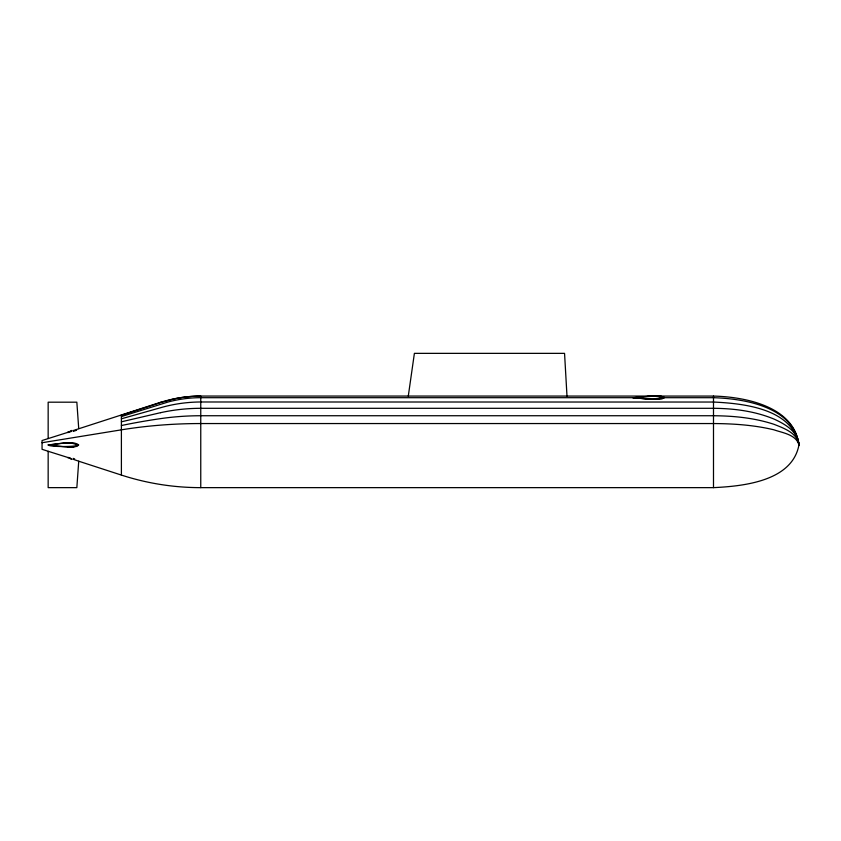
<?xml version="1.0" encoding="UTF-8"?>
<svg xmlns="http://www.w3.org/2000/svg" width="841" height="841" viewBox="0 0 841 841"><rect width="100%" height="100%" fill="white"/><g stroke="black" fill="none" stroke-linecap="round" stroke-linejoin="round"><path stroke-width="1.26" d="M73.241 459.291L78.728 461.215L76.846 487.643L48.158 487.643L48.158 451.281L42.05 449.294L42.05 440.537L67.89 432.337M121.409 415.212A292.489 9.43 -17.6 0 0 160.578 402.576L173.099 399.149A108.205 91.07 0 0 1 200.757 396.058L713.494 396.079C745.357 396.857 794.303 406.455 798.95 444.921C792.233 481.241 743.507 486.203 713.494 487.643L200.757 487.643A256.789 256.789 0 0 1 121.398 475.081L78.728 461.215M408.295 396.079L414.392 353.357L564.553 353.357L566.992 396.079M78.728 444.921L77.109 446.298L73.241 447.013A39.485 37.298 85.2 0 1 71.758 447.128L71.285 447.139A60.331 56.715 65.2 0 1 67.89 447.181L48.158 444.921L67.89 442.681A60.331 56.715 -65.2 0 1 71.285 442.66L71.758 442.713A39.485 37.298 -85.2 0 1 73.241 442.818C92.394 447.065 49.177 447.528 48.158 444.921C57.314 444.511 68.436 440.589 76.846 444.921M664.18 397.698L661.972 398.75M661.983 398.781A23.674 16.484 0 0 1 657.515 399.181L648.548 399.086A131.827 91.764 0 0 1 645.699 398.907L632.916 397.698C642.24 397.446 652.753 394.482 661.604 397.698C652.753 400.915 642.24 397.961 632.916 397.698L200.757 397.698M160.589 402.292L73.241 430.539M121.398 416.579L168.084 401.998A114.902 102.245 0 0 1 200.757 397.667M121.398 418.797L160.589 407.717A133.793 120.862 0 0 1 200.757 401.987L713.494 402.04C743.549 403.459 792.296 408.537 798.95 444.921C796.122 434.534 782.624 432.873 773.92 429.814C754.156 425.083 733.762 423.664 713.494 423.549L200.757 423.549A256.789 128.4 0 0 0 121.398 429.835L42.05 442.723M121.398 421.814L160.589 412.668M632.916 397.698L655.107 396.079M661.604 397.698L713.494 397.698C744.832 398.645 793.799 406.981 798.95 444.921C797.426 432.873 783.675 428.143 773.92 424.285C754.472 417.914 733.878 415.875 713.494 415.738L200.757 415.738A220.037 171.469 0 0 0 160.589 418.629A291.88 126.791 -5 0 0 121.398 425.525M647.77 396.353A45.025 15.317 0 0 1 655.139 396.069L657.305 396.122A14.791 5.035 0 0 1 661.278 396.416L663.128 396.826A3.143 1.072 0 0 1 664.232 397.698M647.612 399.033L648.548 399.086M48.158 451.281L67.89 457.493M798.95 444.921C798.172 431.559 784.8 423.927 773.92 419.028C754.84 411.154 734.014 408.453 713.494 408.305L200.757 408.305A167.044 147.322 0 0 0 160.589 412.679M78.728 428.616L76.846 402.187L48.158 402.187L48.158 438.56M713.494 396.079L713.494 487.643M200.757 487.643L200.757 396.079A135.149 135.149 0 0 0 160.599 402.334M121.398 414.823L121.398 475.081M657.305 396.122A14.528 4.941 0 0 1 661.541 396.447M70.991 459.07A39.485 1.093 19.1 0 1 72 459.417M67.858 457.725A60.331 8.631 18.2 0 1 71.159 458.818M67.89 442.723A60.331 56.652 -64 0 1 71.285 442.723M659.807 399.055A24.378 16.967 0 0 1 658.03 399.17M71.401 431.422A60.331 9.093 -18.2 0 1 67.911 432.579M76.594 430.224A38.56 2.081 -19 0 1 73.146 431.444M72 430.413A39.485 1.093 -19.1 0 1 70.991 430.76M71.159 431.012A60.331 8.631 -18.2 0 1 67.858 432.106M68.426 457.42A60.331 9.093 18.2 0 1 70.423 458.082M73.146 458.387A38.56 2.081 19 0 1 74.649 458.913M71.285 447.107A60.331 56.652 64 0 1 67.89 447.107M73.871 446.939A38.56 36.405 80.6 0 1 71.748 447.097"/></g></svg>
